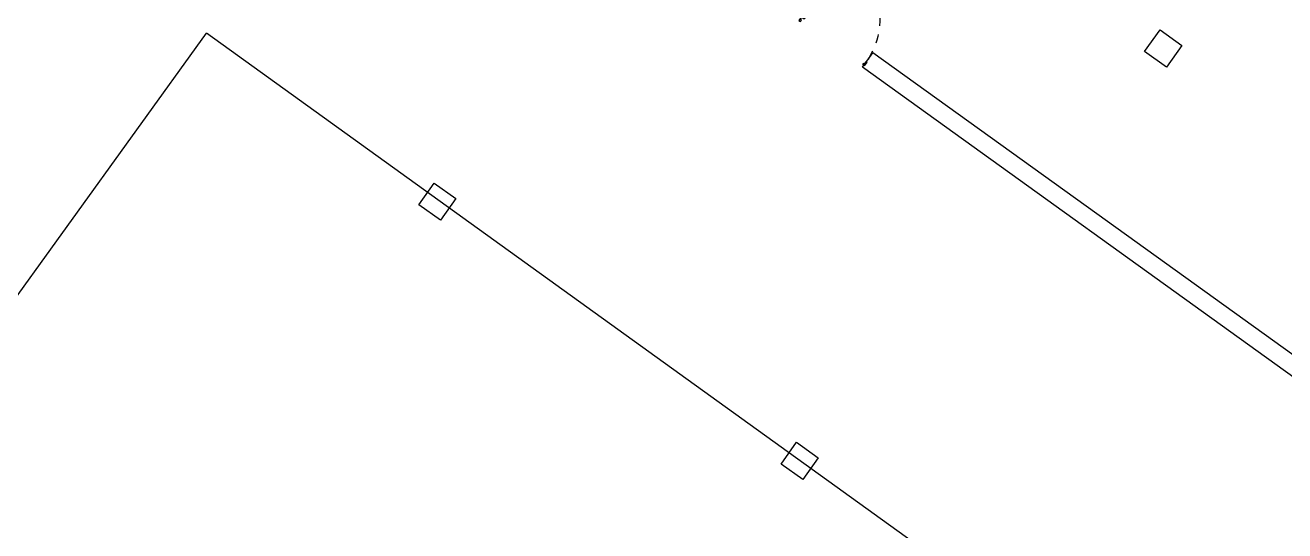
# Model space of a CAD drawing. Header units: metres. Extents: x 141303 to 146299, y 125960 to 127091.
# Drawn here: x 144671.75 to 144685.91, y 126063.83 to 126069.53 of the extents above; entities that cross this region are included whole.
import ezdxf

# ---------------------------------------------------------------- set-up
doc = ezdxf.new("R2010")
doc.units = ezdxf.units.M
doc.header["$MEASUREMENT"] = 0
doc.linetypes.add('C08_MUROS SERVICIOS$0$HIDDE100', pattern=[0.16, 0.1, -0.06])
doc.layers.add('FURNITURE', color=6, linetype='Continuous')
doc.layers.add('new column', color=4, linetype='Continuous', lineweight=25)
doc.layers.add('NVMI_WALL', color=7, linetype='Continuous', lineweight=30)
doc.layers.get('0').off()

# ---------------------------------------------------------------- blocks, each defined once
blk = doc.blocks.new('C08_MUROS SERVICIOS$0$DOOR 1.20')
at = {"linetype": 'C08_MUROS SERVICIOS$0$HIDDE100'}
blk.add_lwpolyline([(187.586, 86.339, -0.424767), (188.786, 87.579)], format="xyb", dxfattribs=at)
at = {"linetype": 'ByBlock'}
blk.add_lwpolyline([(188.826, 86.379), (188.826, 87.579), (188.786, 87.579), (188.786, 86.379), (188.826, 86.379)], dxfattribs=at)
for points in [[(188.826, 87.559), (188.786, 87.559), (188.786, 87.579), (188.826, 87.579)], [(188.821, 87.41), (188.791, 87.41), (188.791, 87.419), (188.821, 87.419)], [(188.796, 87.419), (188.816, 87.419), (188.816, 87.41), (188.796, 87.41)], [(188.791, 86.999), (188.821, 86.999), (188.821, 86.919), (188.791, 86.919)], [(188.826, 86.379), (188.786, 86.379), (188.786, 86.399), (188.826, 86.399)], [(188.821, 86.469), (188.791, 86.469), (188.791, 86.479), (188.821, 86.479)], [(188.796, 86.479), (188.816, 86.479), (188.816, 86.469), (188.796, 86.469)]]:
    blk.add_lwpolyline(points, close=True)
blk.add_lwpolyline([(188.821, 86.399), (188.821, 87.559), (188.791, 87.559), (188.791, 86.399)], close=True, dxfattribs=at)
for points in [[(187.576, 86.379), (187.576, 86.309), (187.606, 86.309), (187.606, 86.339), (187.586, 86.339), (187.586, 86.379), (187.576, 86.379)], [(188.836, 86.379), (188.836, 86.309), (188.806, 86.309), (188.806, 86.339), (188.826, 86.339), (188.826, 86.379), (188.836, 86.379)]]:
    blk.add_lwpolyline(points)

msp = doc.modelspace()

# ---------------------------------------------------------------- linework, layer by layer
at = {"layer": 'new column'}
for p, q in [((144684.33415, 126069.22743), (144684.50809, 126069.47186)), ((144684.50809, 126069.47186), (144684.75251, 126069.29792)), ((144684.75251, 126069.29792), (144684.57858, 126069.0535)), ((144684.57858, 126069.0535), (144684.33415, 126069.22743)), ((144676.17563, 126067.50374), (144676.34957, 126067.74817)), ((144676.34957, 126067.74817), (144676.594, 126067.57423)), ((144676.42006, 126067.3298), (144676.17563, 126067.50374)), ((144676.594, 126067.57423), (144676.42006, 126067.3298)), ((144680.24706, 126064.58653), (144680.421, 126064.83096)), ((144680.421, 126064.83096), (144680.66543, 126064.65702)), ((144680.66543, 126064.65702), (144680.49149, 126064.41259)), ((144680.49149, 126064.41259), (144680.24706, 126064.58653))]:
    msp.add_line(p, q, dxfattribs=at)
at = {"layer": 'NVMI_WALL'}
for p, q in [((144670.28034, 126064.56601), (144673.78866, 126069.43343)), ((144682.38776, 126063.2354), (144673.78866, 126069.43343)), ((144681.16346, 126069.05261), (144681.28041, 126069.21486)), ((144683.79524, 126067.40223), (144681.28041, 126069.21486)), ((144686.91888, 126064.90425), (144681.16346, 126069.05261)), ((144686.88999, 126065.17161), (144683.79524, 126067.40223))]:
    msp.add_line(p, q, dxfattribs=at)

# ---------------------------------------------------------------- block references
at = {"layer": 'FURNITURE', "xscale": -0.7088458887546228, "yscale": 0.7088458887546228, "zscale": 0.7088458887546228, "rotation": 325.2834132662443}
msp.add_blockref('C08_MUROS SERVICIOS$0$DOOR 1.20', (144755.63225, 125943.05594), dxfattribs=at)

doc.saveas('drawing.dxf')
